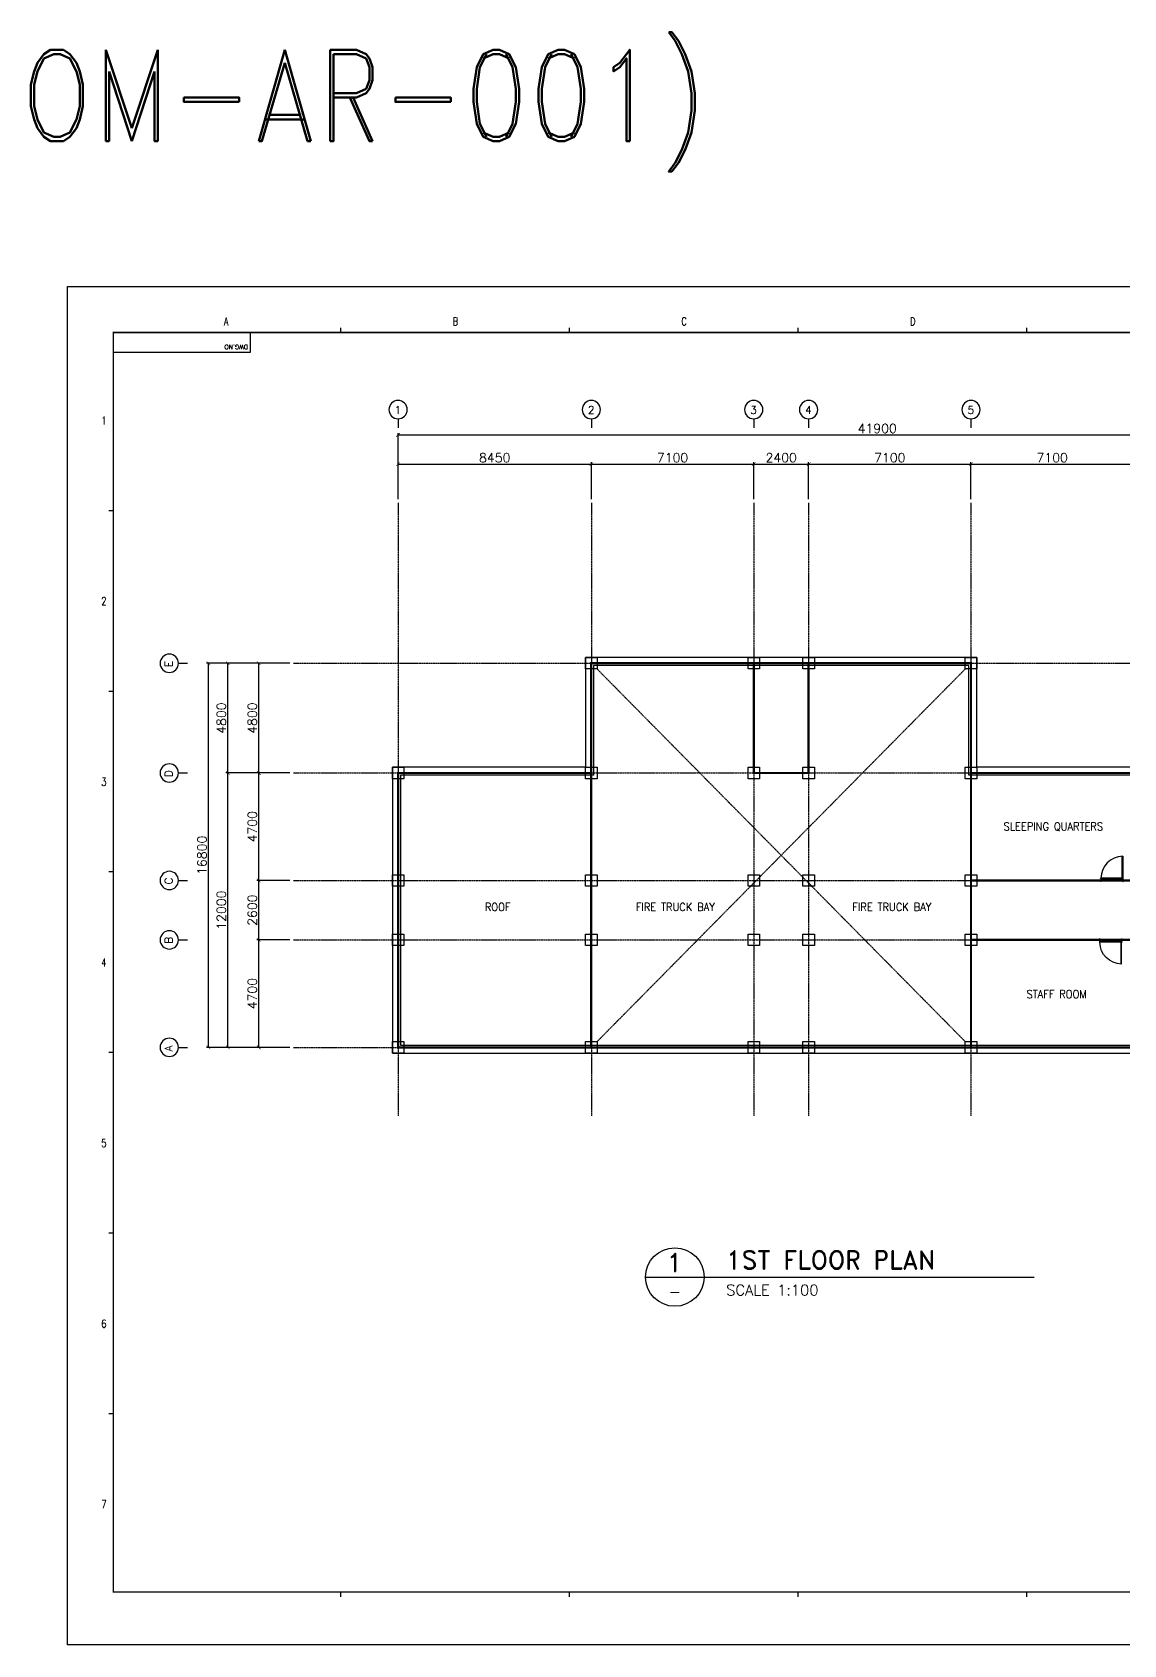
# Model space of a CAD drawing. Header units: millimetres. Extents: x -232466 to 860779, y -177975 to 311634.
# Drawn here: x -146822 to -99096, y 237245 to 307772 of the extents above; entities that cross this region are included whole.
import ezdxf
from ezdxf.enums import TextEntityAlignment as Align

# ---------------------------------------------------------------- set-up
doc = ezdxf.new("R2010")
doc.units = ezdxf.units.MM
doc.linetypes.add('AXES', pattern=[50.8, 31.75, -6.35, 6.35, -6.35])
doc.linetypes.add('CENTER', pattern=[2, 1.25, -0.25, 0.25, -0.25])
doc.layers.add('0 외형선', color=3, linetype='Continuous', lineweight=25)
for name, color, linetype in [('Center Line', 1, 'CENTER'), ('COL', 2, 'Continuous'), ('dim', 7, 'Continuous'), ('DOOR', 4, 'Continuous'), ('G', 3, 'Continuous'), ('SYM', 7, 'Continuous'), ('TEXT1', 7, 'Continuous'), ('TITLEBOX', 7, 'Continuous'), ('TXT', 2, 'Continuous')]:
    doc.layers.add(name, color=color, linetype=linetype)
doc.styles.add('RD6', font='ROMAND.shx', dxfattribs={"width": 0.83, "height": 6})
doc.styles.add('ROMAND', font='romand')
doc.styles.add('RomanS', font='romans.shx')
doc.styles.add('TBOX', font='romans.shx')
doc.dimstyles.new('HYUNDAI', dxfattribs={"dimscale": 120, "dimtxt": 3, "dimasz": 3, "dimexe": 1, "dimexo": 2, "dimgap": 1, "dimtad": 1, "dimdec": 0, "dimdsep": 46, "dimtxsty": 'RomanS', "dimcen": 0, "dimclrd": 256, "dimclre": 256, "dimclrt": 3, "dimadec": 0, "dimazin": 0, "dimtfac": 1, "dimtdec": 0, "dimtix": 1, "dimtmove": 2, "dimatfit": 3, "dimfxl": 1, "dimtvp": 1, "dimtolj": 1, "dimarcsym": 0})

# ---------------------------------------------------------------- blocks, each defined once
blk = doc.blocks.new('_ArchTick')
at = {"color": 0, "linetype": 'ByBlock', "const_width": 0.15}
blk.add_lwpolyline([(-0.5, -0.5), (0.5, 0.5)], dxfattribs=at)
blk = doc.blocks.new('*D169')
at = {"layer": 'Defpoints', "color": 0}
for p in [(-139118, 280174), (-135394, 280174), (-135394, 263374)]:
    blk.add_point(p, dxfattribs=at)
at = {"layer": 'dim', "lineweight": -2}
for p, q in [((-135554, 280174), (-139198, 280174)), ((-139118, 263374), (-139118, 280174)), ((-135554, 263374), (-139198, 263374))]:
    blk.add_line(p, q, dxfattribs=at)
at = {"layer": 'dim', "lineweight": -2, "xscale": 160, "yscale": 160, "zscale": 160}
for p, rotation in [((-139118, 280174), 90), ((-139118, 263374), 270)]:
    blk.add_blockref('_ArchTick', p, dxfattribs=dict(at, rotation=rotation))
at = {"layer": 'dim', "color": 0, "insert": (-139398, 271774), "char_height": 400, "attachment_point": 5, "rotation": 90, "style": 'RomanS', "bg_fill": 3, "box_fill_scale": 1.1, "bg_fill_color": 257, "bg_fill_transparency": 0}
blk.add_mtext('\\A1;16800', dxfattribs=at)
blk = doc.blocks.new('*D170')
at = {"layer": 'Defpoints', "color": 0}
for p in [(-138274, 280174), (-135394, 280174), (-135394, 275374)]:
    blk.add_point(p, dxfattribs=at)
at = {"layer": 'dim', "lineweight": -2}
for p, q in [((-135554, 280174), (-138354, 280174)), ((-138274, 275374), (-138274, 280174)), ((-135554, 275374), (-138354, 275374))]:
    blk.add_line(p, q, dxfattribs=at)
at = {"layer": 'dim', "lineweight": -2, "xscale": 160, "yscale": 160, "zscale": 160}
for p, rotation in [((-138274, 280174), 90), ((-138274, 275374), 270)]:
    blk.add_blockref('_ArchTick', p, dxfattribs=dict(at, rotation=rotation))
at = {"layer": 'dim', "color": 0, "insert": (-138554, 277774), "char_height": 400, "attachment_point": 5, "rotation": 90, "style": 'RomanS', "bg_fill": 3, "box_fill_scale": 1.1, "bg_fill_color": 257, "bg_fill_transparency": 0}
blk.add_mtext('\\A1;4800', dxfattribs=at)
blk = doc.blocks.new('*D171')
at = {"layer": 'Defpoints', "color": 0}
for p in [(-122375, 288882), (-130825, 287184), (-122375, 287184)]:
    blk.add_point(p, dxfattribs=at)
at = {"layer": 'dim', "lineweight": -2}
for p, q in [((-130825, 287344), (-130825, 288962)), ((-130825, 288882), (-122375, 288882)), ((-122375, 287344), (-122375, 288962))]:
    blk.add_line(p, q, dxfattribs=at)
at = {"layer": 'dim', "lineweight": -2, "xscale": 160, "yscale": 160, "zscale": 160, "rotation": 180}
blk.add_blockref('_ArchTick', (-130825, 288882), dxfattribs=at)
at = {"layer": 'dim', "lineweight": -2, "xscale": 160, "yscale": 160, "zscale": 160}
blk.add_blockref('_ArchTick', (-122375, 288882), dxfattribs=at)
at = {"layer": 'dim', "color": 0, "insert": (-126600, 289162), "char_height": 400, "attachment_point": 5, "style": 'RomanS', "bg_fill": 3, "box_fill_scale": 1.1, "bg_fill_color": 257, "bg_fill_transparency": 0}
blk.add_mtext('\\A1;8450', dxfattribs=at)
blk = doc.blocks.new('주열')
at = {"layer": 'SYM'}
blk.add_line((0, 600), (0, 0), dxfattribs=at)
blk.add_circle((0, 1200), 600, dxfattribs=at)
blk = doc.blocks.new('*D172')
at = {"layer": 'Defpoints', "color": 0}
for p in [(-88925, 290162), (-130825, 287184), (-88925, 287184)]:
    blk.add_point(p, dxfattribs=at)
at = {"layer": 'dim', "lineweight": -2}
for p, q in [((-130825, 287344), (-130825, 290242)), ((-130825, 290162), (-88925, 290162)), ((-88925, 287344), (-88925, 290242))]:
    blk.add_line(p, q, dxfattribs=at)
at = {"layer": 'dim', "lineweight": -2, "xscale": 160, "yscale": 160, "zscale": 160, "rotation": 180}
blk.add_blockref('_ArchTick', (-130825, 290162), dxfattribs=at)
at = {"layer": 'dim', "lineweight": -2, "xscale": 160, "yscale": 160, "zscale": 160}
blk.add_blockref('_ArchTick', (-88925, 290162), dxfattribs=at)
at = {"layer": 'dim', "color": 0, "insert": (-109875, 290442), "char_height": 400, "attachment_point": 5, "style": 'RomanS', "bg_fill": 3, "box_fill_scale": 1.1, "bg_fill_color": 257, "bg_fill_transparency": 0}
blk.add_mtext('\\A1;41900', dxfattribs=at)
blk = doc.blocks.new('*D173')
at = {"layer": 'Defpoints', "color": 0}
for p in [(-115275, 288882), (-122375, 287184), (-115275, 287184)]:
    blk.add_point(p, dxfattribs=at)
at = {"layer": 'dim', "lineweight": -2}
for p, q in [((-122375, 287344), (-122375, 288962)), ((-122375, 288882), (-115275, 288882)), ((-115275, 287344), (-115275, 288962))]:
    blk.add_line(p, q, dxfattribs=at)
at = {"layer": 'dim', "lineweight": -2, "xscale": 160, "yscale": 160, "zscale": 160, "rotation": 180}
blk.add_blockref('_ArchTick', (-122375, 288882), dxfattribs=at)
at = {"layer": 'dim', "lineweight": -2, "xscale": 160, "yscale": 160, "zscale": 160}
blk.add_blockref('_ArchTick', (-115275, 288882), dxfattribs=at)
at = {"layer": 'dim', "color": 0, "insert": (-118825, 289162), "char_height": 400, "attachment_point": 5, "style": 'RomanS', "bg_fill": 3, "box_fill_scale": 1.1, "bg_fill_color": 257, "bg_fill_transparency": 0}
blk.add_mtext('\\A1;7100', dxfattribs=at)
blk = doc.blocks.new('*D174')
at = {"layer": 'Defpoints', "color": 0}
for p in [(-112875, 288882), (-115275, 287184), (-112875, 287184)]:
    blk.add_point(p, dxfattribs=at)
at = {"layer": 'dim', "lineweight": -2}
for p, q in [((-115275, 287344), (-115275, 288962)), ((-115275, 288882), (-112875, 288882)), ((-112875, 287344), (-112875, 288962))]:
    blk.add_line(p, q, dxfattribs=at)
at = {"layer": 'dim', "lineweight": -2, "xscale": 160, "yscale": 160, "zscale": 160, "rotation": 180}
blk.add_blockref('_ArchTick', (-115275, 288882), dxfattribs=at)
at = {"layer": 'dim', "lineweight": -2, "xscale": 160, "yscale": 160, "zscale": 160}
blk.add_blockref('_ArchTick', (-112875, 288882), dxfattribs=at)
at = {"layer": 'dim', "color": 0, "insert": (-114075, 289162), "char_height": 400, "attachment_point": 5, "style": 'RomanS', "bg_fill": 3, "box_fill_scale": 1.1, "bg_fill_color": 257, "bg_fill_transparency": 0}
blk.add_mtext('\\A1;2400', dxfattribs=at)
blk = doc.blocks.new('*D175')
at = {"layer": 'Defpoints', "color": 0}
for p in [(-105775, 288882), (-112875, 287184), (-105775, 287184)]:
    blk.add_point(p, dxfattribs=at)
at = {"layer": 'dim', "lineweight": -2}
for p, q in [((-112875, 287344), (-112875, 288962)), ((-112875, 288882), (-105775, 288882)), ((-105775, 287344), (-105775, 288962))]:
    blk.add_line(p, q, dxfattribs=at)
at = {"layer": 'dim', "lineweight": -2, "xscale": 160, "yscale": 160, "zscale": 160, "rotation": 180}
blk.add_blockref('_ArchTick', (-112875, 288882), dxfattribs=at)
at = {"layer": 'dim', "lineweight": -2, "xscale": 160, "yscale": 160, "zscale": 160}
blk.add_blockref('_ArchTick', (-105775, 288882), dxfattribs=at)
at = {"layer": 'dim', "color": 0, "insert": (-109325, 289162), "char_height": 400, "attachment_point": 5, "style": 'RomanS', "bg_fill": 3, "box_fill_scale": 1.1, "bg_fill_color": 257, "bg_fill_transparency": 0}
blk.add_mtext('\\A1;7100', dxfattribs=at)
blk = doc.blocks.new('*D176')
at = {"layer": 'Defpoints', "color": 0}
for p in [(-98675, 288882), (-105775, 287184), (-98675, 287184)]:
    blk.add_point(p, dxfattribs=at)
at = {"layer": 'dim', "lineweight": -2}
for p, q in [((-105775, 287344), (-105775, 288962)), ((-105775, 288882), (-98675, 288882)), ((-98675, 287344), (-98675, 288962))]:
    blk.add_line(p, q, dxfattribs=at)
at = {"layer": 'dim', "lineweight": -2, "xscale": 160, "yscale": 160, "zscale": 160, "rotation": 180}
blk.add_blockref('_ArchTick', (-105775, 288882), dxfattribs=at)
at = {"layer": 'dim', "lineweight": -2, "xscale": 160, "yscale": 160, "zscale": 160}
blk.add_blockref('_ArchTick', (-98675, 288882), dxfattribs=at)
at = {"layer": 'dim', "color": 0, "insert": (-102225, 289162), "char_height": 400, "attachment_point": 5, "style": 'RomanS', "bg_fill": 3, "box_fill_scale": 1.1, "bg_fill_color": 257, "bg_fill_transparency": 0}
blk.add_mtext('\\A1;7100', dxfattribs=at)
blk = doc.blocks.new('*D179')
at = {"layer": 'Defpoints', "color": 0}
for p in [(-138274, 275374), (-135394, 275374), (-135394, 263374)]:
    blk.add_point(p, dxfattribs=at)
at = {"layer": 'dim', "lineweight": -2}
for p, q in [((-135554, 275374), (-138354, 275374)), ((-138274, 263374), (-138274, 275374)), ((-135554, 263374), (-138354, 263374))]:
    blk.add_line(p, q, dxfattribs=at)
at = {"layer": 'dim', "lineweight": -2, "xscale": 160, "yscale": 160, "zscale": 160}
for p, rotation in [((-138274, 275374), 90), ((-138274, 263374), 270)]:
    blk.add_blockref('_ArchTick', p, dxfattribs=dict(at, rotation=rotation))
at = {"layer": 'dim', "color": 0, "insert": (-138554, 269374), "char_height": 400, "attachment_point": 5, "rotation": 90, "style": 'RomanS', "bg_fill": 3, "box_fill_scale": 1.1, "bg_fill_color": 257, "bg_fill_transparency": 0}
blk.add_mtext('\\A1;12000', dxfattribs=at)
blk = doc.blocks.new('*D180')
at = {"layer": 'Defpoints', "color": 0}
for p in [(-136921, 280174), (-135394, 280174), (-135394, 275374)]:
    blk.add_point(p, dxfattribs=at)
at = {"layer": 'dim', "lineweight": -2}
for p, q in [((-135554, 280174), (-137001, 280174)), ((-136921, 275374), (-136921, 280174)), ((-135554, 275374), (-137001, 275374))]:
    blk.add_line(p, q, dxfattribs=at)
at = {"layer": 'dim', "lineweight": -2, "xscale": 160, "yscale": 160, "zscale": 160}
for p, rotation in [((-136921, 280174), 90), ((-136921, 275374), 270)]:
    blk.add_blockref('_ArchTick', p, dxfattribs=dict(at, rotation=rotation))
at = {"layer": 'dim', "color": 0, "insert": (-137201, 277774), "char_height": 400, "attachment_point": 5, "rotation": 90, "style": 'RomanS', "bg_fill": 3, "box_fill_scale": 1.1, "bg_fill_color": 257, "bg_fill_transparency": 0}
blk.add_mtext('\\A1;4800', dxfattribs=at)
blk = doc.blocks.new('*D181')
at = {"layer": 'Defpoints', "color": 0}
for p in [(-136921, 275374), (-135394, 275374), (-135394, 270674)]:
    blk.add_point(p, dxfattribs=at)
at = {"layer": 'dim', "lineweight": -2}
for p, q in [((-135554, 275374), (-137001, 275374)), ((-136921, 270674), (-136921, 275374)), ((-135554, 270674), (-137001, 270674))]:
    blk.add_line(p, q, dxfattribs=at)
at = {"layer": 'dim', "lineweight": -2, "xscale": 160, "yscale": 160, "zscale": 160}
for p, rotation in [((-136921, 275374), 90), ((-136921, 270674), 270)]:
    blk.add_blockref('_ArchTick', p, dxfattribs=dict(at, rotation=rotation))
at = {"layer": 'dim', "color": 0, "insert": (-137201, 273024), "char_height": 400, "attachment_point": 5, "rotation": 90, "style": 'RomanS', "bg_fill": 3, "box_fill_scale": 1.1, "bg_fill_color": 257, "bg_fill_transparency": 0}
blk.add_mtext('\\A1;4700', dxfattribs=at)
blk = doc.blocks.new('*D182')
at = {"layer": 'Defpoints', "color": 0}
for p in [(-136921, 270674), (-135394, 270674), (-135394, 268074)]:
    blk.add_point(p, dxfattribs=at)
at = {"layer": 'dim', "lineweight": -2}
for p, q in [((-135554, 270674), (-137001, 270674)), ((-136921, 268074), (-136921, 270674)), ((-135554, 268074), (-137001, 268074))]:
    blk.add_line(p, q, dxfattribs=at)
at = {"layer": 'dim', "lineweight": -2, "xscale": 160, "yscale": 160, "zscale": 160}
for p, rotation in [((-136921, 270674), 90), ((-136921, 268074), 270)]:
    blk.add_blockref('_ArchTick', p, dxfattribs=dict(at, rotation=rotation))
at = {"layer": 'dim', "color": 0, "insert": (-137201, 269374), "char_height": 400, "attachment_point": 5, "rotation": 90, "style": 'RomanS', "bg_fill": 3, "box_fill_scale": 1.1, "bg_fill_color": 257, "bg_fill_transparency": 0}
blk.add_mtext('\\A1;2600', dxfattribs=at)
blk = doc.blocks.new('*D183')
at = {"layer": 'Defpoints', "color": 0}
for p in [(-136921, 268074), (-135394, 268074), (-135394, 263374)]:
    blk.add_point(p, dxfattribs=at)
at = {"layer": 'dim', "lineweight": -2}
for p, q in [((-135554, 268074), (-137001, 268074)), ((-136921, 263374), (-136921, 268074)), ((-135554, 263374), (-137001, 263374))]:
    blk.add_line(p, q, dxfattribs=at)
at = {"layer": 'dim', "lineweight": -2, "xscale": 160, "yscale": 160, "zscale": 160}
for p, rotation in [((-136921, 268074), 90), ((-136921, 263374), 270)]:
    blk.add_blockref('_ArchTick', p, dxfattribs=dict(at, rotation=rotation))
at = {"layer": 'dim', "color": 0, "insert": (-137201, 265724), "char_height": 400, "attachment_point": 5, "rotation": 90, "style": 'RomanS', "bg_fill": 3, "box_fill_scale": 1.1, "bg_fill_color": 257, "bg_fill_transparency": 0}
blk.add_mtext('\\A1;4700', dxfattribs=at)
blk = doc.blocks.new('SD1')
at = {"color": 8}
for p, q in [((-55, 200), (-975, 200)), ((-955, 155), (-45, 155))]:
    blk.add_line(p, q, dxfattribs=at)
for points in [[(-25, 1150), (-25, 200), (-55, 200), (-55, 1150)], [(-1000, 180), (-1000, 200), (-975, 200), (-975, 155), (-955, 155), (-955, 95), (-975, 50), (-1000, 50), (-1000, 70)], [(0, 180), (0, 200), (-25, 200), (-25, 155), (-45, 155), (-45, 95), (-25, 50), (0, 50), (0, 70)]]:
    blk.add_lwpolyline(points)
blk.add_arc((-25, 200), 950, 90, 180)

msp = doc.modelspace()

# ---------------------------------------------------------------- linework, layer by layer
msp.add_lwpolyline([(-120007.1, 253329.4), (-103007.1, 253329.4)])
msp.add_circle((-118727.1, 253329.4), 1280)
at = {"layer": '0 외형선', "linetype": 'Continuous'}
for points in [[(-131075, 263123.9), (-88675, 263123.9), (-88675, 275623.9), (-105525, 275623.9), (-105525, 280423.9), (-122625, 280423.9), (-122625, 275623.9), (-131075, 275623.9)], [(-130725, 263473.9), (-89025, 263473.9), (-89025, 275273.9), (-105875, 275273.9), (-105875, 280073.9), (-122275, 280073.9), (-122275, 275273.9), (-130725, 275273.9)]]:
    msp.add_lwpolyline(points, close=True, dxfattribs=at)
at = {"layer": '0 외형선', "linetype": 'Continuous', "const_width": 100}
for points in [[(-122380.1, 280173.9), (-105775, 280173.9), (-105775, 263373.9), (-122380.1, 263373.9)], [(-115275, 280173.9), (-112875, 280173.9), (-112875, 275373.9), (-115275, 275373.9)], [(-130825, 275373.9), (-122375, 275373.9), (-122375, 263373.9), (-130825, 263373.9)], [(-105775, 275373.9), (-98675, 275373.9), (-98675, 270673.9), (-105775, 270673.9)], [(-105775, 268073.9), (-98677.4, 268073.9), (-98677.4, 263373.9), (-105775, 263373.9)]]:
    msp.add_lwpolyline(points, close=True, dxfattribs=at)
at = {"layer": 'Center Line', "linetype": 'AXES'}
for p, q in [((-130825, 287183.6), (-130825, 260373.9)), ((-106025, 279923.9), (-122125, 263623.9)), ((-122125, 279923.9), (-106025, 263623.9))]:
    msp.add_line(p, q, dxfattribs=at)
at = {"layer": 'COL'}
for points in [[(-122625, 279923.9), (-122625, 280423.9), (-122125, 280423.9), (-122125, 279923.9)], [(-115525, 279923.9), (-115525, 280423.9), (-115025, 280423.9), (-115025, 279923.9)], [(-113125, 279923.9), (-113125, 280423.9), (-112625, 280423.9), (-112625, 279923.9)], [(-106025, 279923.9), (-106025, 280423.9), (-105525, 280423.9), (-105525, 279923.9)], [(-131075, 275123.9), (-131075, 275623.9), (-130575, 275623.9), (-130575, 275123.9)], [(-122625, 275123.9), (-122625, 275623.9), (-122125, 275623.9), (-122125, 275123.9)], [(-115525, 275123.9), (-115525, 275623.9), (-115025, 275623.9), (-115025, 275123.9)], [(-113125, 275123.9), (-113125, 275623.9), (-112625, 275623.9), (-112625, 275123.9)], [(-106025, 275123.9), (-106025, 275623.9), (-105525, 275623.9), (-105525, 275123.9)], [(-131075, 270423.9), (-131075, 270923.9), (-130575, 270923.9), (-130575, 270423.9)], [(-122625, 270423.9), (-122625, 270923.9), (-122125, 270923.9), (-122125, 270423.9)], [(-115525, 270423.9), (-115525, 270923.9), (-115025, 270923.9), (-115025, 270423.9)], [(-113125, 270423.9), (-113125, 270923.9), (-112625, 270923.9), (-112625, 270423.9)], [(-106025, 270423.9), (-106025, 270923.9), (-105525, 270923.9), (-105525, 270423.9)], [(-131075, 267823.9), (-131075, 268323.9), (-130575, 268323.9), (-130575, 267823.9)], [(-122625, 267823.9), (-122625, 268323.9), (-122125, 268323.9), (-122125, 267823.9)], [(-115525, 267823.9), (-115525, 268323.9), (-115025, 268323.9), (-115025, 267823.9)], [(-113125, 267823.9), (-113125, 268323.9), (-112625, 268323.9), (-112625, 267823.9)], [(-106025, 267823.9), (-106025, 268323.9), (-105525, 268323.9), (-105525, 267823.9)], [(-131075, 263123.9), (-131075, 263623.9), (-130575, 263623.9), (-130575, 263123.9)], [(-122625, 263123.9), (-122625, 263623.9), (-122125, 263623.9), (-122125, 263123.9)], [(-115525, 263123.9), (-115525, 263623.9), (-115025, 263623.9), (-115025, 263123.9)], [(-113125, 263123.9), (-113125, 263623.9), (-112625, 263623.9), (-112625, 263123.9)], [(-106025, 263123.9), (-106025, 263623.9), (-105525, 263623.9), (-105525, 263123.9)]]:
    msp.add_lwpolyline(points, close=True, dxfattribs=at)
at = {"layer": 'TITLEBOX', "color": 4, "linetype": 'Continuous'}
for p, q in [((-133327, 294645.3), (-133327, 294845.3)), ((-133327, 294645.3), (-133327, 294845.3)), ((-123327, 294645.3), (-123327, 294845.3)), ((-123327, 294645.3), (-123327, 294845.3)), ((-113327, 294645.3), (-113327, 294845.3)), ((-113327, 294645.3), (-113327, 294845.3)), ((-103327, 294645.3), (-103327, 294845.3)), ((-103327, 294645.3), (-103327, 294845.3)), ((-143277, 286845.3), (-143477, 286845.3)), ((-143277, 278945.3), (-143477, 278945.3)), ((-143277, 271045.3), (-143477, 271045.3)), ((-143277, 263145.3), (-143477, 263145.3)), ((-143277, 255245.3), (-143477, 255245.3)), ((-143277, 247345.3), (-143477, 247345.3)), ((-133327, 239345.2), (-133327, 239545.2)), ((-133327, 239345.2), (-133327, 239545.2)), ((-123327, 239345.2), (-123327, 239545.2)), ((-123327, 239345.2), (-123327, 239545.2)), ((-113327, 239345.2), (-113327, 239545.2)), ((-113327, 239345.2), (-113327, 239545.2)), ((-103327, 239345.2), (-103327, 239545.2)), ((-103327, 239345.2), (-103327, 239545.2))]:
    msp.add_line(p, q, dxfattribs=at)
at = {"layer": 'TITLEBOX', "color": 7}
msp.add_lwpolyline([(-145277, 296645.3), (-61177, 296645.3), (-61177, 237245.3), (-145277, 237245.3)], close=True, dxfattribs=at)
at = {"layer": 'TITLEBOX', "color": 4, "const_width": 70}
msp.add_lwpolyline([(-143277, 294645.3), (-63251, 294645.3), (-63251, 239553.9), (-143277, 239553.9)], close=True, dxfattribs=at)
at = {"layer": 'TITLEBOX'}
msp.add_lwpolyline([(-143277, 293779.4), (-137277, 293779.4), (-137277, 294645.3)], dxfattribs=at)

# ---------------------------------------------------------------- block references
at = {"layer": 'DOOR'}
msp.add_blockref('SD1', (-99117.2, 270578.9), dxfattribs=at)
at = {"layer": 'DOOR', "xscale": -1, "rotation": 180}
msp.add_blockref('SD1', (-99163.1, 268168.9), dxfattribs=at)
at = {"layer": 'SYM', "xscale": -0.6666666666666666, "yscale": 0.6666666666666666, "zscale": 0.6666666666666666}
for p, rotation in [((-130825, 290468.3), 359.9999999999999), ((-140031.3, 280173.9), 89.99999999999966), ((-140031.3, 275373.9), 89.99999999999966), ((-140031.3, 270673.9), 89.99999999999966), ((-140031.3, 268073.9), 89.99999999999966), ((-140031.3, 263373.9), 89.99999999999966)]:
    msp.add_blockref('주열', p, dxfattribs=dict(at, rotation=rotation))

# ---------------------------------------------------------------- texts
at = {"layer": 'G', "color": 3, "style": 'RomanS', "width": 0.9}
for s, p in [('SLEEPING QUARTERS', (-102174.5, 273019.3)), ('ROOF', (-126472, 269513.6)), ('FIRE TRUCK BAY', (-118704.4, 269513.6)), ('FIRE TRUCK BAY', (-109236.3, 269513.6)), ('STAFF ROOM', (-102029.9, 265699.4))]:
    msp.add_text(s, height=350, dxfattribs=at).set_placement(p, align=Align.MIDDLE)
at = {"layer": 'SYM', "style": 'ROMAND'}
for s, p in [('1', (-130980.6, 291084.1)), ('2', (-122530.6, 291084.1)), ('3', (-115430.6, 291084.1)), ('4', (-113030.6, 291084.1)), ('5', (-105930.6, 291084.1))]:
    msp.add_text(s, height=336.4, dxfattribs=at).set_placement(p)
for s, p in [('E', (-140687.2, 279998.1)), ('D', (-140687.2, 275198.1)), ('C', (-140687.2, 270498.1)), ('B', (-140687.2, 267898.1)), ('A', (-140687.2, 263198.1))]:
    msp.add_text(s, height=336.4, rotation=90, dxfattribs=at).set_placement(p)
at = {"layer": 'TEXT1', "color": 3, "style": 'ROMAND'}
msp.add_text('1', height=800, dxfattribs=at).set_placement((-118727.1, 253969.4), align=Align.MIDDLE_CENTER)
for s, height, p in [('1ST FLOOR PLAN', 800, (-116487.1, 253679.3)), ('SCALE 1:100', 468, (-116475.8, 252523.6))]:
    msp.add_text(s, height=height, dxfattribs=at).set_placement(p)
at = {"layer": 'TEXT1', "style": 'RomanS'}
msp.add_text('-', height=480, dxfattribs=at).set_placement((-118727.1, 252689.4), align=Align.MIDDLE_CENTER)
at = {"layer": 'TITLEBOX', "color": 4, "linetype": 'Continuous', "style": 'TBOX', "width": 0.75}
for s, p in [('A', (-138440, 294951.9)), ('B', (-128440, 294951.9)), ('C', (-118440, 294951.9)), ('D', (-108440, 294951.9)), ('1', (-143802.9, 290612.1)), ('2', (-143802.9, 282712.1)), ('3', (-143802.9, 274812.1)), ('4', (-143802.9, 266912.1)), ('5', (-143802.9, 259012.1)), ('6', (-143802.9, 251112.1)), ('7', (-143802.9, 243212.1))]:
    msp.add_text(s, height=350, dxfattribs=at).set_placement(p)
at = {"layer": 'TITLEBOX', "style": 'ROMAND'}
msp.add_text('DWG.NO', height=200, rotation=180, dxfattribs=at).set_placement((-137392.5, 294105.1))
at = {"layer": 'TXT', "color": 30, "linetype": 'Continuous', "style": 'RD6', "width": 0.83}
msp.add_text('Rev.B (IOM-AR-001)', height=4000, dxfattribs=at).set_placement((-164950, 303010.5))

# ---------------------------------------------------------------- next in the draw order: dimensions: what is measured, and where the dimension line sits
at = {"layer": 'dim'}
dim = msp.add_linear_dim(base=(-122375, 288881.9), p1=(-130825, 287183.6), p2=(-122375, 287183.6), dimstyle='HYUNDAI', override={"dimscale": 80, "dimtxt": 5, "dimasz": 2, "dimpost": '\\X', "dimblk1": 'ArchTick', "dimblk2": 'ArchTick', "dimsah": 1, "dimclrt": 0, "dimtfill": 1}, dxfattribs=at)
dim.commit()
dim.dimension.update_dxf_attribs({"geometry": '*D171', "text_midpoint": (-126600, 289161.9)})
dim = msp.add_linear_dim(base=(-139118.3, 280173.9), p1=(-135393.6, 263373.9), p2=(-135393.6, 280173.9), angle=90, dimstyle='HYUNDAI', override={"dimscale": 80, "dimtxt": 5, "dimasz": 2, "dimpost": '\\X', "dimblk1": 'ArchTick', "dimblk2": 'ArchTick', "dimsah": 1, "dimclrt": 0, "dimtfill": 1}, dxfattribs=at)
dim.commit()
dim.dimension.update_dxf_attribs({"geometry": '*D169', "text_midpoint": (-139398.3, 271773.9)})

# ---------------------------------------------------------------- next in the draw order: linework, layer by layer
at = {"layer": 'Center Line', "linetype": 'AXES'}
msp.add_line((-135393.6, 263373.9), (-85408, 263373.9), dxfattribs=at)

# ---------------------------------------------------------------- next in the draw order: dimensions: what is measured, and where the dimension line sits
at = {"layer": 'dim'}
dim = msp.add_linear_dim(base=(-88925, 290161.5), p1=(-130825, 287183.6), p2=(-88925, 287183.6), dimstyle='HYUNDAI', override={"dimscale": 80, "dimtxt": 5, "dimasz": 2, "dimpost": '\\X', "dimblk1": 'ArchTick', "dimblk2": 'ArchTick', "dimsah": 1, "dimclrt": 0, "dimtfill": 1}, dxfattribs=at)
dim.commit()
dim.dimension.update_dxf_attribs({"geometry": '*D172', "text_midpoint": (-109875, 290441.5)})
dim = msp.add_linear_dim(base=(-138273.6, 280173.9), p1=(-135393.6, 275373.9), p2=(-135393.6, 280173.9), angle=90, dimstyle='HYUNDAI', override={"dimscale": 80, "dimtxt": 5, "dimasz": 2, "dimpost": '\\X', "dimblk1": 'ArchTick', "dimblk2": 'ArchTick', "dimsah": 1, "dimclrt": 0, "dimtfill": 1}, dxfattribs=at)
dim.commit()
dim.dimension.update_dxf_attribs({"geometry": '*D170', "text_midpoint": (-138553.6, 277773.9)})

# ---------------------------------------------------------------- next in the draw order: linework, layer by layer
at = {"layer": 'Center Line', "linetype": 'AXES'}
for p, q in [((-122375, 287183.6), (-122375, 260373.9)), ((-115275, 287183.6), (-115275, 260373.9)), ((-112875, 287183.6), (-112875, 260373.9)), ((-105775, 287183.6), (-105775, 260373.9)), ((-135393.6, 280173.9), (-85408, 280173.9)), ((-135393.6, 275373.9), (-85408, 275373.9))]:
    msp.add_line(p, q, dxfattribs=at)

# ---------------------------------------------------------------- next in the draw order: block references
at = {"layer": 'SYM', "xscale": -0.6666666666666666, "yscale": 0.6666666666666666, "zscale": 0.6666666666666666, "rotation": 359.9999999999999}
for p in [(-122375, 290468.3), (-115275, 290468.3), (-112875, 290468.3), (-105775, 290468.3)]:
    msp.add_blockref('주열', p, dxfattribs=at)

# ---------------------------------------------------------------- next in the draw order: dimensions: what is measured, and where the dimension line sits
at = {"layer": 'dim'}
dim = msp.add_linear_dim(base=(-115275, 288881.9), p1=(-122375, 287183.6), p2=(-115275, 287183.6), dimstyle='HYUNDAI', override={"dimscale": 80, "dimtxt": 5, "dimasz": 2, "dimpost": '\\X', "dimblk1": 'ArchTick', "dimblk2": 'ArchTick', "dimsah": 1, "dimclrt": 0, "dimtfill": 1}, dxfattribs=at)
dim.commit()
dim.dimension.update_dxf_attribs({"geometry": '*D173', "text_midpoint": (-118825, 289161.9)})
dim = msp.add_linear_dim(base=(-138273.6, 275373.9), p1=(-135393.6, 263373.9), p2=(-135393.6, 275373.9), angle=90, dimstyle='HYUNDAI', override={"dimscale": 80, "dimtxt": 5, "dimasz": 2, "dimpost": '\\X', "dimblk1": 'ArchTick', "dimblk2": 'ArchTick', "dimsah": 1, "dimclrt": 0, "dimtfill": 1}, dxfattribs=at)
dim.commit()
dim.dimension.update_dxf_attribs({"geometry": '*D179', "text_midpoint": (-138553.6, 269373.9)})

# ---------------------------------------------------------------- next in the draw order: linework, layer by layer
at = {"layer": 'Center Line', "linetype": 'AXES'}
for p, q in [((-135393.6, 270673.9), (-85408, 270673.9)), ((-135393.6, 268073.9), (-85408, 268073.9))]:
    msp.add_line(p, q, dxfattribs=at)

# ---------------------------------------------------------------- next in the draw order: dimensions: what is measured, and where the dimension line sits
at = {"layer": 'dim'}
dim = msp.add_linear_dim(base=(-112875, 288881.9), p1=(-115275, 287183.6), p2=(-112875, 287183.6), dimstyle='HYUNDAI', override={"dimscale": 80, "dimtxt": 5, "dimasz": 2, "dimpost": '\\X', "dimblk1": 'ArchTick', "dimblk2": 'ArchTick', "dimsah": 1, "dimclrt": 0, "dimtfill": 1}, dxfattribs=at)
dim.commit()
dim.dimension.update_dxf_attribs({"geometry": '*D174', "text_midpoint": (-114075, 289161.9)})
dim = msp.add_linear_dim(base=(-136921.2, 280173.9), p1=(-135393.6, 275373.9), p2=(-135393.6, 280173.9), angle=90, dimstyle='HYUNDAI', override={"dimscale": 80, "dimtxt": 5, "dimasz": 2, "dimpost": '\\X', "dimblk1": 'ArchTick', "dimblk2": 'ArchTick', "dimsah": 1, "dimclrt": 0, "dimtfill": 1}, dxfattribs=at)
dim.commit()
dim.dimension.update_dxf_attribs({"geometry": '*D180', "text_midpoint": (-137201.2, 277773.9)})

# ---------------------------------------------------------------- next in the draw order: dimensions: what is measured, and where the dimension line sits
dim = msp.add_linear_dim(base=(-105775, 288881.9), p1=(-112875, 287183.6), p2=(-105775, 287183.6), dimstyle='HYUNDAI', override={"dimscale": 80, "dimtxt": 5, "dimasz": 2, "dimpost": '\\X', "dimblk1": 'ArchTick', "dimblk2": 'ArchTick', "dimsah": 1, "dimclrt": 0, "dimtfill": 1}, dxfattribs=at)
dim.commit()
dim.dimension.update_dxf_attribs({"geometry": '*D175', "text_midpoint": (-109325, 289161.9)})
dim = msp.add_linear_dim(base=(-136921.2, 275373.9), p1=(-135393.6, 270673.9), p2=(-135393.6, 275373.9), angle=90, dimstyle='HYUNDAI', override={"dimscale": 80, "dimtxt": 5, "dimasz": 2, "dimpost": '\\X', "dimblk1": 'ArchTick', "dimblk2": 'ArchTick', "dimsah": 1, "dimclrt": 0, "dimtfill": 1}, dxfattribs=at)
dim.commit()
dim.dimension.update_dxf_attribs({"geometry": '*D181', "text_midpoint": (-137201.2, 273023.9)})

# ---------------------------------------------------------------- next in the draw order: dimensions: what is measured, and where the dimension line sits
dim = msp.add_linear_dim(base=(-98675, 288881.9), p1=(-105775, 287183.6), p2=(-98675, 287183.6), dimstyle='HYUNDAI', override={"dimscale": 80, "dimtxt": 5, "dimasz": 2, "dimpost": '\\X', "dimblk1": 'ArchTick', "dimblk2": 'ArchTick', "dimsah": 1, "dimclrt": 0, "dimtfill": 1}, dxfattribs=at)
dim.commit()
dim.dimension.update_dxf_attribs({"geometry": '*D176', "text_midpoint": (-102225, 289161.9)})
dim = msp.add_linear_dim(base=(-136921.2, 270673.9), p1=(-135393.6, 268073.9), p2=(-135393.6, 270673.9), angle=90, dimstyle='HYUNDAI', override={"dimscale": 80, "dimtxt": 5, "dimasz": 2, "dimpost": '\\X', "dimblk1": 'ArchTick', "dimblk2": 'ArchTick', "dimsah": 1, "dimclrt": 0, "dimtfill": 1}, dxfattribs=at)
dim.commit()
dim.dimension.update_dxf_attribs({"geometry": '*D182', "text_midpoint": (-137201.2, 269373.9)})

# ---------------------------------------------------------------- next in the draw order: dimensions: what is measured, and where the dimension line sits
dim = msp.add_linear_dim(base=(-136921.2, 268073.9), p1=(-135393.6, 263373.9), p2=(-135393.6, 268073.9), angle=90, dimstyle='HYUNDAI', override={"dimscale": 80, "dimtxt": 5, "dimasz": 2, "dimpost": '\\X', "dimblk1": 'ArchTick', "dimblk2": 'ArchTick', "dimsah": 1, "dimclrt": 0, "dimtfill": 1}, dxfattribs=at)
dim.commit()
dim.dimension.update_dxf_attribs({"geometry": '*D183', "text_midpoint": (-137201.2, 265723.9)})

doc.saveas('drawing.dxf')
